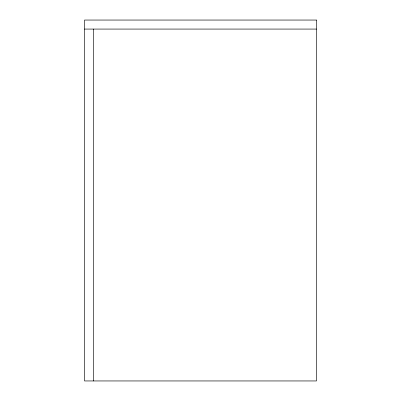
<?xml version="1.0" encoding="UTF-8"?>
<svg xmlns="http://www.w3.org/2000/svg" width="401" height="401" viewBox="0 0 401 401"><rect width="100%" height="100%" fill="white"/><g stroke="black" fill="none" stroke-linecap="round" stroke-linejoin="round"><path stroke-width="0.6" d="M84.496 29.072L316.504 29.072M93.518 29.072L93.518 380.95M316.504 20.05L84.496 20.05L84.496 380.95L316.504 380.95L316.504 20.05"/></g></svg>
